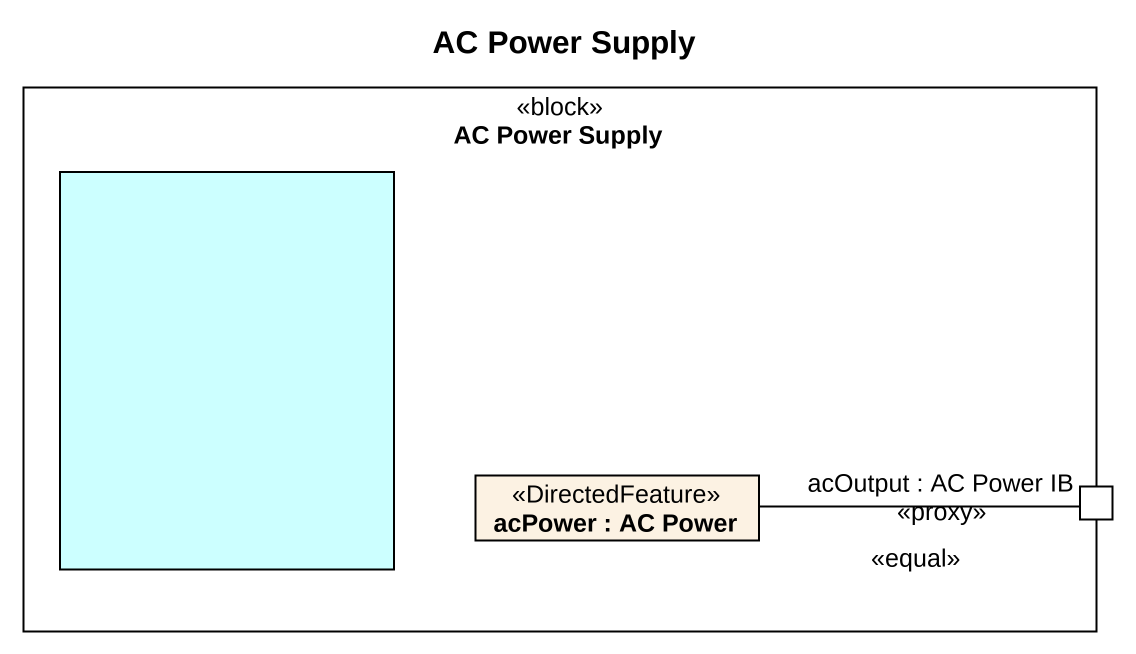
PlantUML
@startuml
title AC Power Supply
rectangle "AC Power Supply" as AC_Power_Supply <<block>> {
  rectangle " " as rectangle1 #CCFFFF
  rectangle "acPower : AC Power" as acPower <<DirectedFeature>>
  port "acOutput : AC Power IB <<proxy>>" as acOutput_AC_Power_IB_proxy
}
acOutput_AC_Power_IB_proxy -left- acPower : <<equal>>
@enduml
